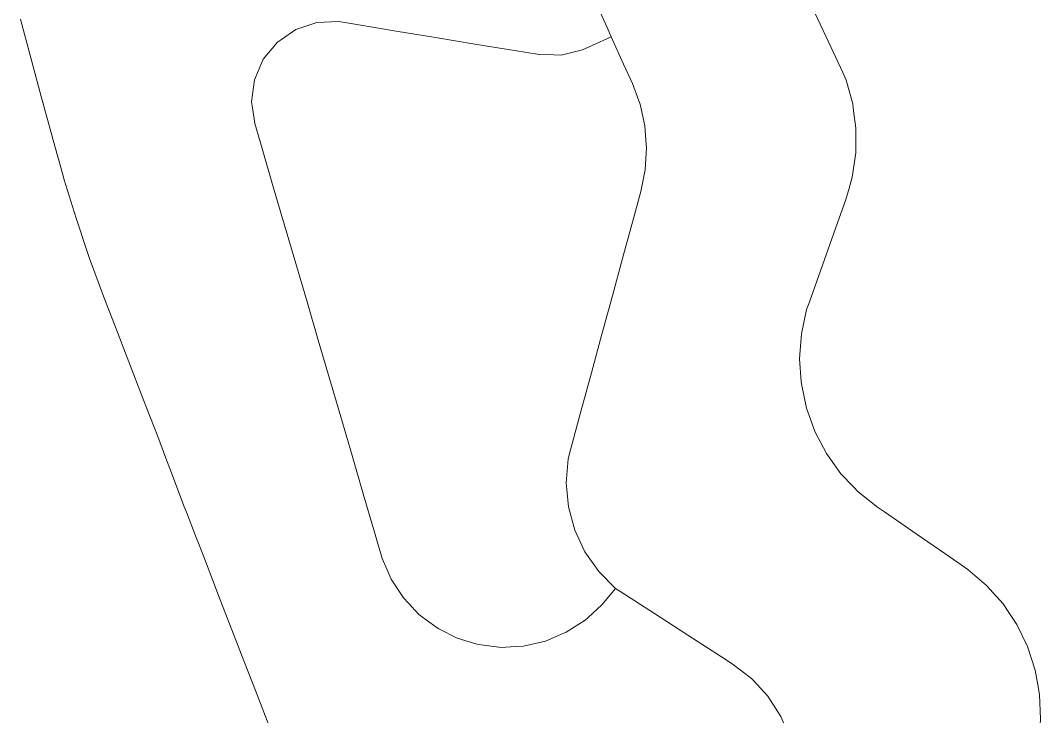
# Model space of a CAD drawing. Header units: inches. Extents: x 227942 to 231487, y 631728 to 634629.
# Drawn here: x 229785 to 230296, y 633126 to 633474 of the extents above; entities that cross this region are included whole.
import ezdxf

# ---------------------------------------------------------------- set-up
doc = ezdxf.new("R2010")
doc.units = ezdxf.units.IN
doc.header["$MEASUREMENT"] = 0

msp = doc.modelspace()

# ---------------------------------------------------------------- linework, layer by layer
at = {"color": 23, "lineweight": 0}
for points in [[(230079.24, 633470.59), (230071.04, 633488.83)], [(230071.04, 633488.83), (230079.24, 633470.59)], [(230188.7, 633466.26), (230180.25, 633484.39)], [(230180.25, 633484.39), (230188.7, 633466.26)], [(229790.67, 633455.46), (229785.45, 633474.77)], [(229785.45, 633474.77), (229790.67, 633455.46)], [(229916.16, 633464.67), (229923.31, 633469.58), (229933.84, 633473.11)], [(229933.84, 633473.11), (229923.31, 633469.58), (229916.16, 633464.67)], [(229933.84, 633473.11), (229944.94, 633473.6), (229953.83, 633472.14)], [(229953.83, 633472.14), (229944.94, 633473.6), (229933.84, 633473.11)], [(229953.83, 633472.14), (229973.56, 633468.88)], [(229973.56, 633468.88), (229953.83, 633472.14)], [(230081.3, 633466.02), (230079.24, 633470.59)], [(230079.24, 633470.59), (230081.3, 633466.02)], [(229973.56, 633468.88), (229993.3, 633465.63)], [(229993.3, 633465.63), (229973.56, 633468.88)], [(229993.3, 633465.63), (230013.03, 633462.38)], [(229993.3, 633465.63), (229993.3, 633465.63)], [(230013.03, 633462.38), (229993.3, 633465.63)], [(229993.3, 633465.63), (229993.3, 633465.63)], [(230071.71, 633461.7), (230081.3, 633466.02)], [(230081.3, 633466.02), (230071.71, 633461.7)], [(230087.45, 633452.35), (230081.3, 633466.02)], [(230081.3, 633466.02), (230087.45, 633452.35)], [(230197.15, 633448.13), (230188.7, 633466.26)], [(230188.7, 633466.26), (230197.15, 633448.13)], [(229904.52, 633448.87), (229907.07, 633454.72), (229914.15, 633463.29), (229916.16, 633464.67)], [(229916.16, 633464.67), (229914.15, 633463.29), (229907.07, 633454.72), (229904.52, 633448.87)], [(230013.03, 633462.38), (230032.76, 633459.12)], [(230032.76, 633459.12), (230013.03, 633462.38)], [(230052.58, 633456.89), (230056.2, 633456.79), (230066.9, 633459.54), (230071.71, 633461.7)], [(230071.71, 633461.7), (230066.9, 633459.54), (230056.2, 633456.79), (230052.58, 633456.89)], [(229790.67, 633455.46), (229790.67, 633455.46)], [(229795.9, 633436.16), (229790.67, 633455.46)], [(229790.67, 633455.46), (229790.67, 633455.46)], [(229790.67, 633455.46), (229795.9, 633436.16)], [(230032.76, 633459.12), (230045.16, 633457.08), (230052.58, 633456.89)], [(230052.58, 633456.89), (230045.16, 633457.08), (230032.76, 633459.12)], [(230087.45, 633452.35), (230087.45, 633452.35)], [(230095.06, 633433.88), (230091.85, 633442.57), (230087.45, 633452.35)], [(230087.45, 633452.35), (230087.45, 633452.35)], [(230087.45, 633452.35), (230091.85, 633442.57), (230095.06, 633433.88)], [(229901.75, 633429.48), (229901.16, 633433.52), (229902.63, 633444.53), (229904.52, 633448.87)], [(229904.52, 633448.87), (229902.63, 633444.53), (229901.16, 633433.52), (229901.75, 633429.48)], [(230202.63, 633429.02), (230202.19, 633432.43), (230198.94, 633444.28), (230197.15, 633448.13)], [(230197.15, 633448.13), (230198.94, 633444.28), (230202.19, 633432.43), (230202.63, 633429.02)], [(229795.9, 633436.16), (229795.9, 633436.16)], [(229801.12, 633416.85), (229795.9, 633436.16)], [(229795.9, 633436.16), (229795.9, 633436.16)], [(229795.9, 633436.16), (229801.12, 633416.85)], [(229901.75, 633429.48), (229901.75, 633429.48)], [(229906.42, 633410.09), (229902.78, 633422.53), (229901.75, 633429.48)], [(229901.75, 633429.48), (229901.75, 633429.48)], [(229901.75, 633429.48), (229902.78, 633422.53), (229906.42, 633410.09)], [(230098.58, 633414.28), (230098.03, 633421.41), (230095.67, 633432.21), (230095.06, 633433.88)], [(230095.06, 633433.88), (230095.67, 633432.21), (230098.03, 633421.41), (230098.58, 633414.28)], [(230203.72, 633409.11), (230203.79, 633420.25), (230202.63, 633429.02)], [(230202.63, 633429.02), (230203.79, 633420.25), (230203.72, 633409.11)], [(229806.48, 633397.58), (229801.82, 633414.27), (229801.12, 633416.85)], [(229801.12, 633416.85), (229801.82, 633414.27), (229806.48, 633397.58)], [(230097.21, 633394.43), (230098.21, 633399.36), (230098.89, 633410.39), (230098.58, 633414.28)], [(230098.58, 633414.28), (230098.89, 633410.39), (230098.21, 633399.36), (230097.21, 633394.43)], [(229912.06, 633390.9), (229906.42, 633410.09)], [(229906.42, 633410.09), (229912.06, 633390.9)], [(230200.16, 633389.51), (230201.96, 633395.81), (230203.71, 633407.96), (230203.72, 633409.11)], [(230203.72, 633409.11), (230203.71, 633407.96), (230201.96, 633395.81), (230200.16, 633389.51)], [(229812.3, 633378.45), (229807.37, 633394.39), (229806.48, 633397.58)], [(229806.48, 633397.58), (229807.37, 633394.39), (229812.3, 633378.45)], [(230092.35, 633375.04), (230096.02, 633388.53), (230097.21, 633394.43)], [(230097.21, 633394.43), (230096.02, 633388.53), (230092.35, 633375.04)], [(230097.21, 633394.43), (230097.21, 633394.43)], [(230097.21, 633394.43), (230097.21, 633394.43)], [(229917.69, 633371.71), (229912.06, 633390.9)], [(229912.06, 633390.9), (229917.69, 633371.71)], [(230193.77, 633370.57), (230198.58, 633384), (230200.16, 633389.51)], [(230200.16, 633389.51), (230198.58, 633384), (230193.77, 633370.57)], [(229818.62, 633359.48), (229813.47, 633374.67), (229812.3, 633378.45)], [(229812.3, 633378.45), (229813.47, 633374.67), (229818.62, 633359.48)], [(230087.1, 633355.75), (230092.35, 633375.04)], [(230092.35, 633375.04), (230087.1, 633355.75)], [(229917.69, 633371.71), (229917.69, 633371.71)], [(229923.32, 633352.52), (229917.69, 633371.71)], [(229917.69, 633371.71), (229917.69, 633371.71)], [(229917.69, 633371.71), (229923.32, 633352.52)], [(230187.03, 633351.74), (230193.77, 633370.57)], [(230193.77, 633370.57), (230187.03, 633351.74)], [(230193.77, 633370.57), (230193.77, 633370.57)], [(230193.77, 633370.57), (230193.77, 633370.57)], [(229818.62, 633359.48), (229818.62, 633359.48)], [(229825.45, 633340.68), (229820.1, 633355.12), (229818.62, 633359.48)], [(229818.62, 633359.48), (229818.62, 633359.48)], [(229818.62, 633359.48), (229820.1, 633355.12), (229825.45, 633340.68)], [(229923.32, 633352.52), (229923.32, 633352.52)], [(229928.95, 633333.33), (229923.32, 633352.52)], [(229923.32, 633352.52), (229923.32, 633352.52)], [(229923.32, 633352.52), (229928.95, 633333.33)], [(230081.84, 633336.45), (230087.1, 633355.75)], [(230087.1, 633355.75), (230081.84, 633336.45)], [(230180.29, 633332.91), (230187.03, 633351.74)], [(230187.03, 633351.74), (230180.29, 633332.91)], [(229832.58, 633322), (229827.27, 633335.77), (229825.45, 633340.68)], [(229825.45, 633340.68), (229827.27, 633335.77), (229832.58, 633322)], [(229928.95, 633333.33), (229928.95, 633333.33)], [(229934.59, 633314.14), (229928.95, 633333.33)], [(229928.95, 633333.33), (229928.95, 633333.33)], [(229928.95, 633333.33), (229934.59, 633314.14)], [(230076.59, 633317.15), (230081.84, 633336.45)], [(230081.84, 633336.45), (230076.59, 633317.15)], [(230176.2, 633313.42), (230176.47, 633317.29), (230179.06, 633329.47), (230180.29, 633332.91)], [(230180.29, 633332.91), (230179.06, 633329.47), (230176.47, 633317.29), (230176.2, 633313.42)], [(230180.29, 633332.91), (230180.29, 633332.91)], [(230180.29, 633332.91), (230180.29, 633332.91)], [(229839.79, 633303.34), (229832.58, 633322)], [(229832.58, 633322), (229839.79, 633303.34)], [(230071.34, 633297.85), (230076.59, 633317.15)], [(230076.59, 633317.15), (230071.34, 633297.85)], [(229934.59, 633314.14), (229934.59, 633314.14)], [(229940.22, 633294.95), (229934.59, 633314.14)], [(229934.59, 633314.14), (229934.59, 633314.14)], [(229934.59, 633314.14), (229940.22, 633294.95)], [(230176.37, 633293.48), (230175.59, 633304.86), (230176.2, 633313.42)], [(230176.2, 633313.42), (230175.59, 633304.86), (230176.37, 633293.48)], [(229846.99, 633284.68), (229839.79, 633303.34)], [(229839.79, 633303.34), (229846.99, 633284.68)], [(230066.08, 633278.56), (230071.34, 633297.85)], [(230071.34, 633297.85), (230066.08, 633278.56)], [(229945.85, 633275.76), (229940.22, 633294.95)], [(229940.22, 633294.95), (229945.85, 633275.76)], [(230181.18, 633274.15), (230178.99, 633280.24), (230176.44, 633292.43), (230176.37, 633293.48)], [(230176.37, 633293.48), (230176.44, 633292.43), (230178.99, 633280.24), (230181.18, 633274.15)], [(229854.19, 633266.02), (229846.99, 633284.68)], [(229846.99, 633284.68), (229846.99, 633284.68)], [(229846.99, 633284.68), (229854.19, 633266.02)], [(229846.99, 633284.68), (229846.99, 633284.68)], [(229951.48, 633256.57), (229945.85, 633275.76)], [(229945.85, 633275.76), (229951.48, 633256.57)], [(230060.83, 633259.26), (230066.08, 633278.56)], [(230066.08, 633278.56), (230060.83, 633259.26)], [(230066.08, 633278.56), (230066.08, 633278.56)], [(230066.08, 633278.56), (230066.08, 633278.56)], [(230189.9, 633256.24), (230189, 633257.49), (230183.21, 633268.52), (230181.18, 633274.15)], [(230181.18, 633274.15), (230183.21, 633268.52), (230189, 633257.49), (230189.9, 633256.24)], [(229860.19, 633249.98), (229858.24, 633255.08), (229854.19, 633266.02)], [(229854.19, 633266.02), (229858.24, 633255.08), (229860.19, 633249.98)], [(229957.12, 633237.38), (229951.48, 633256.57)], [(229951.48, 633256.57), (229957.12, 633237.38)], [(230059, 633239.5), (230058.68, 633242.84), (230059.63, 633254.86), (230060.83, 633259.26)], [(230060.83, 633259.26), (230059.63, 633254.86), (230058.68, 633242.84), (230059, 633239.5)], [(230189.9, 633256.24), (230189.9, 633256.24)], [(230202.51, 633240.79), (230196.26, 633247.37), (230189.9, 633256.24)], [(230189.9, 633256.24), (230189.9, 633256.24)], [(230189.9, 633256.24), (230196.26, 633247.37), (230202.51, 633240.79)], [(229867.33, 633231.3), (229864.09, 633239.74), (229860.19, 633249.98)], [(229860.19, 633249.98), (229864.09, 633239.74), (229867.33, 633231.3)], [(230202.51, 633240.79), (230202.51, 633240.79)], [(230218.01, 633228.24), (230214.59, 633230.59), (230204.84, 633238.34), (230202.51, 633240.79)], [(230202.51, 633240.79), (230202.51, 633240.79)], [(230202.51, 633240.79), (230204.84, 633238.34), (230214.59, 633230.59), (230218.01, 633228.24)], [(229962.75, 633218.19), (229957.12, 633237.38)], [(229957.12, 633237.38), (229962.75, 633218.19)], [(230062.98, 633219.21), (230059.81, 633230.84), (230059, 633239.5)], [(230059, 633239.5), (230059.81, 633230.84), (230062.98, 633219.21)], [(229874.58, 633212.66), (229873.45, 633215.51), (229868.56, 633228.1), (229867.33, 633231.3)], [(229867.33, 633231.3), (229868.56, 633228.1), (229873.45, 633215.51), (229874.58, 633212.66)], [(230218.01, 633228.24), (230218.01, 633228.24)], [(230234.48, 633216.89), (230218.01, 633228.24)], [(230218.01, 633228.24), (230218.01, 633228.24)], [(230218.01, 633228.24), (230234.48, 633216.89)], [(229969.09, 633199.26), (229966.62, 633205), (229962.75, 633218.19)], [(229962.75, 633218.19), (229966.62, 633205), (229969.09, 633199.26)], [(230072.19, 633202.44), (230068.1, 633208.29), (230062.98, 633219.21)], [(230062.98, 633219.21), (230068.1, 633208.29), (230072.19, 633202.44)], [(230250.94, 633205.54), (230234.48, 633216.89)], [(230234.48, 633216.89), (230250.94, 633205.54)], [(229874.58, 633212.66), (229874.58, 633212.66)], [(229881.78, 633194), (229878.15, 633203.58), (229874.58, 633212.66)], [(229874.58, 633212.66), (229874.58, 633212.66)], [(229874.58, 633212.66), (229878.15, 633203.58), (229881.78, 633194)], [(230266.83, 633193.45), (230259.78, 633199.45), (230250.94, 633205.54)], [(230250.94, 633205.54), (230259.78, 633199.45), (230266.83, 633193.45)], [(229979.78, 633182.54), (229977.28, 633185.2), (229971.09, 633194.64), (229969.09, 633199.26)], [(229969.09, 633199.26), (229971.09, 633194.64), (229977.28, 633185.2), (229979.78, 633182.54)], [(230083.42, 633189.96), (230075.01, 633198.42), (230072.19, 633202.44)], [(230072.19, 633202.44), (230072.19, 633202.44)], [(230072.19, 633202.44), (230075.01, 633198.42), (230083.42, 633189.96)], [(230072.19, 633202.44), (230072.19, 633202.44)], [(229888.9, 633175.31), (229884.64, 633186.47), (229881.78, 633194)], [(229881.78, 633194), (229884.64, 633186.47), (229888.9, 633175.31)], [(230083.42, 633189.96), (230076.51, 633181.83), (230069.68, 633175.49)], [(230069.68, 633175.49), (230076.51, 633181.83), (230083.42, 633189.96)], [(230086.04, 633188.27), (230083.42, 633189.96)], [(230083.42, 633189.96), (230086.04, 633188.27)], [(230266.83, 633193.45), (230266.83, 633193.45)], [(230279.93, 633178.45), (230277.41, 633182.21), (230269.19, 633191.44), (230266.83, 633193.45)], [(230266.83, 633193.45), (230266.83, 633193.45)], [(230266.83, 633193.45), (230269.19, 633191.44), (230277.41, 633182.21), (230279.93, 633178.45)], [(230102.84, 633177.43), (230086.04, 633188.27)], [(230086.04, 633188.27), (230102.84, 633177.43)], [(229994.98, 633169.74), (229994.04, 633170.22), (229985.01, 633176.98), (229979.78, 633182.54)], [(229979.78, 633182.54), (229985.01, 633176.98), (229994.04, 633170.22), (229994.98, 633169.74)], [(229896.13, 633156.67), (229893.6, 633163.23), (229889.74, 633173.11), (229888.9, 633175.31)], [(229888.9, 633175.31), (229889.74, 633173.11), (229893.6, 633163.23), (229896.13, 633156.67)], [(230069.68, 633175.49), (230068.24, 633174.15), (230058.76, 633168.02), (230052.57, 633165.4)], [(230052.57, 633165.4), (230058.76, 633168.02), (230068.24, 633174.15), (230069.68, 633175.49)], [(230102.84, 633177.43), (230102.84, 633177.43)], [(230119.64, 633166.58), (230102.84, 633177.43)], [(230102.84, 633177.43), (230102.84, 633177.43)], [(230102.84, 633177.43), (230119.64, 633166.58)], [(230289.7, 633160.84), (230284.29, 633171.95), (230279.93, 633178.45)], [(230279.93, 633178.45), (230284.29, 633171.95), (230289.7, 633160.84)], [(230013.44, 633162.29), (230004.11, 633165.12), (229994.98, 633169.74)], [(229994.98, 633169.74), (230004.11, 633165.12), (230013.44, 633162.29)], [(230052.57, 633165.4), (230048.37, 633163.62), (230037.38, 633161.08), (230033.26, 633160.86)], [(230033.26, 633160.86), (230037.38, 633161.08), (230048.37, 633163.62), (230052.57, 633165.4)], [(230136.44, 633155.74), (230119.64, 633166.58)], [(230119.64, 633166.58), (230136.44, 633155.74)], [(230033.26, 633160.86), (230026.11, 633160.49), (230014.91, 633161.85), (230013.44, 633162.29)], [(230013.44, 633162.29), (230014.91, 633161.85), (230026.11, 633160.49), (230033.26, 633160.86)], [(230294.85, 633141.78), (230293.53, 633149.1), (230289.7, 633160.84)], [(230289.7, 633160.84), (230293.53, 633149.1), (230294.85, 633141.78)], [(229903.5, 633138.07), (229897.6, 633152.84), (229896.13, 633156.67)], [(229896.13, 633156.67), (229897.6, 633152.84), (229903.5, 633138.07)], [(230136.44, 633155.74), (230136.44, 633155.74)], [(230152.45, 633143.85), (230151.42, 633144.96), (230141.77, 633152.3), (230136.44, 633155.74)], [(230136.44, 633155.74), (230136.44, 633155.74)], [(230136.44, 633155.74), (230141.77, 633152.3), (230151.42, 633144.96), (230152.45, 633143.85)], [(230152.45, 633143.85), (230152.45, 633143.85)], [(230164.75, 633128.2), (230159.66, 633136.07), (230152.45, 633143.85)], [(230152.45, 633143.85), (230152.45, 633143.85)], [(230152.45, 633143.85), (230159.66, 633136.07), (230164.75, 633128.2)], [(229910.69, 633119.42), (229904.89, 633134.58), (229903.5, 633138.07)], [(229903.5, 633138.07), (229904.89, 633134.58), (229910.69, 633119.42)], [(230296, 633121.9), (230296.23, 633124.59), (230295.72, 633136.94), (230294.85, 633141.78)], [(230294.85, 633141.78), (230295.72, 633136.94), (230296.23, 633124.59), (230296, 633121.9)], [(230172.12, 633109.76), (230170.97, 633114.73), (230166.24, 633125.89), (230164.75, 633128.2)], [(230164.75, 633128.2), (230166.24, 633125.89), (230170.97, 633114.73), (230172.12, 633109.76)]]:
    msp.add_lwpolyline(points, dxfattribs=at)

doc.saveas('drawing.dxf')
